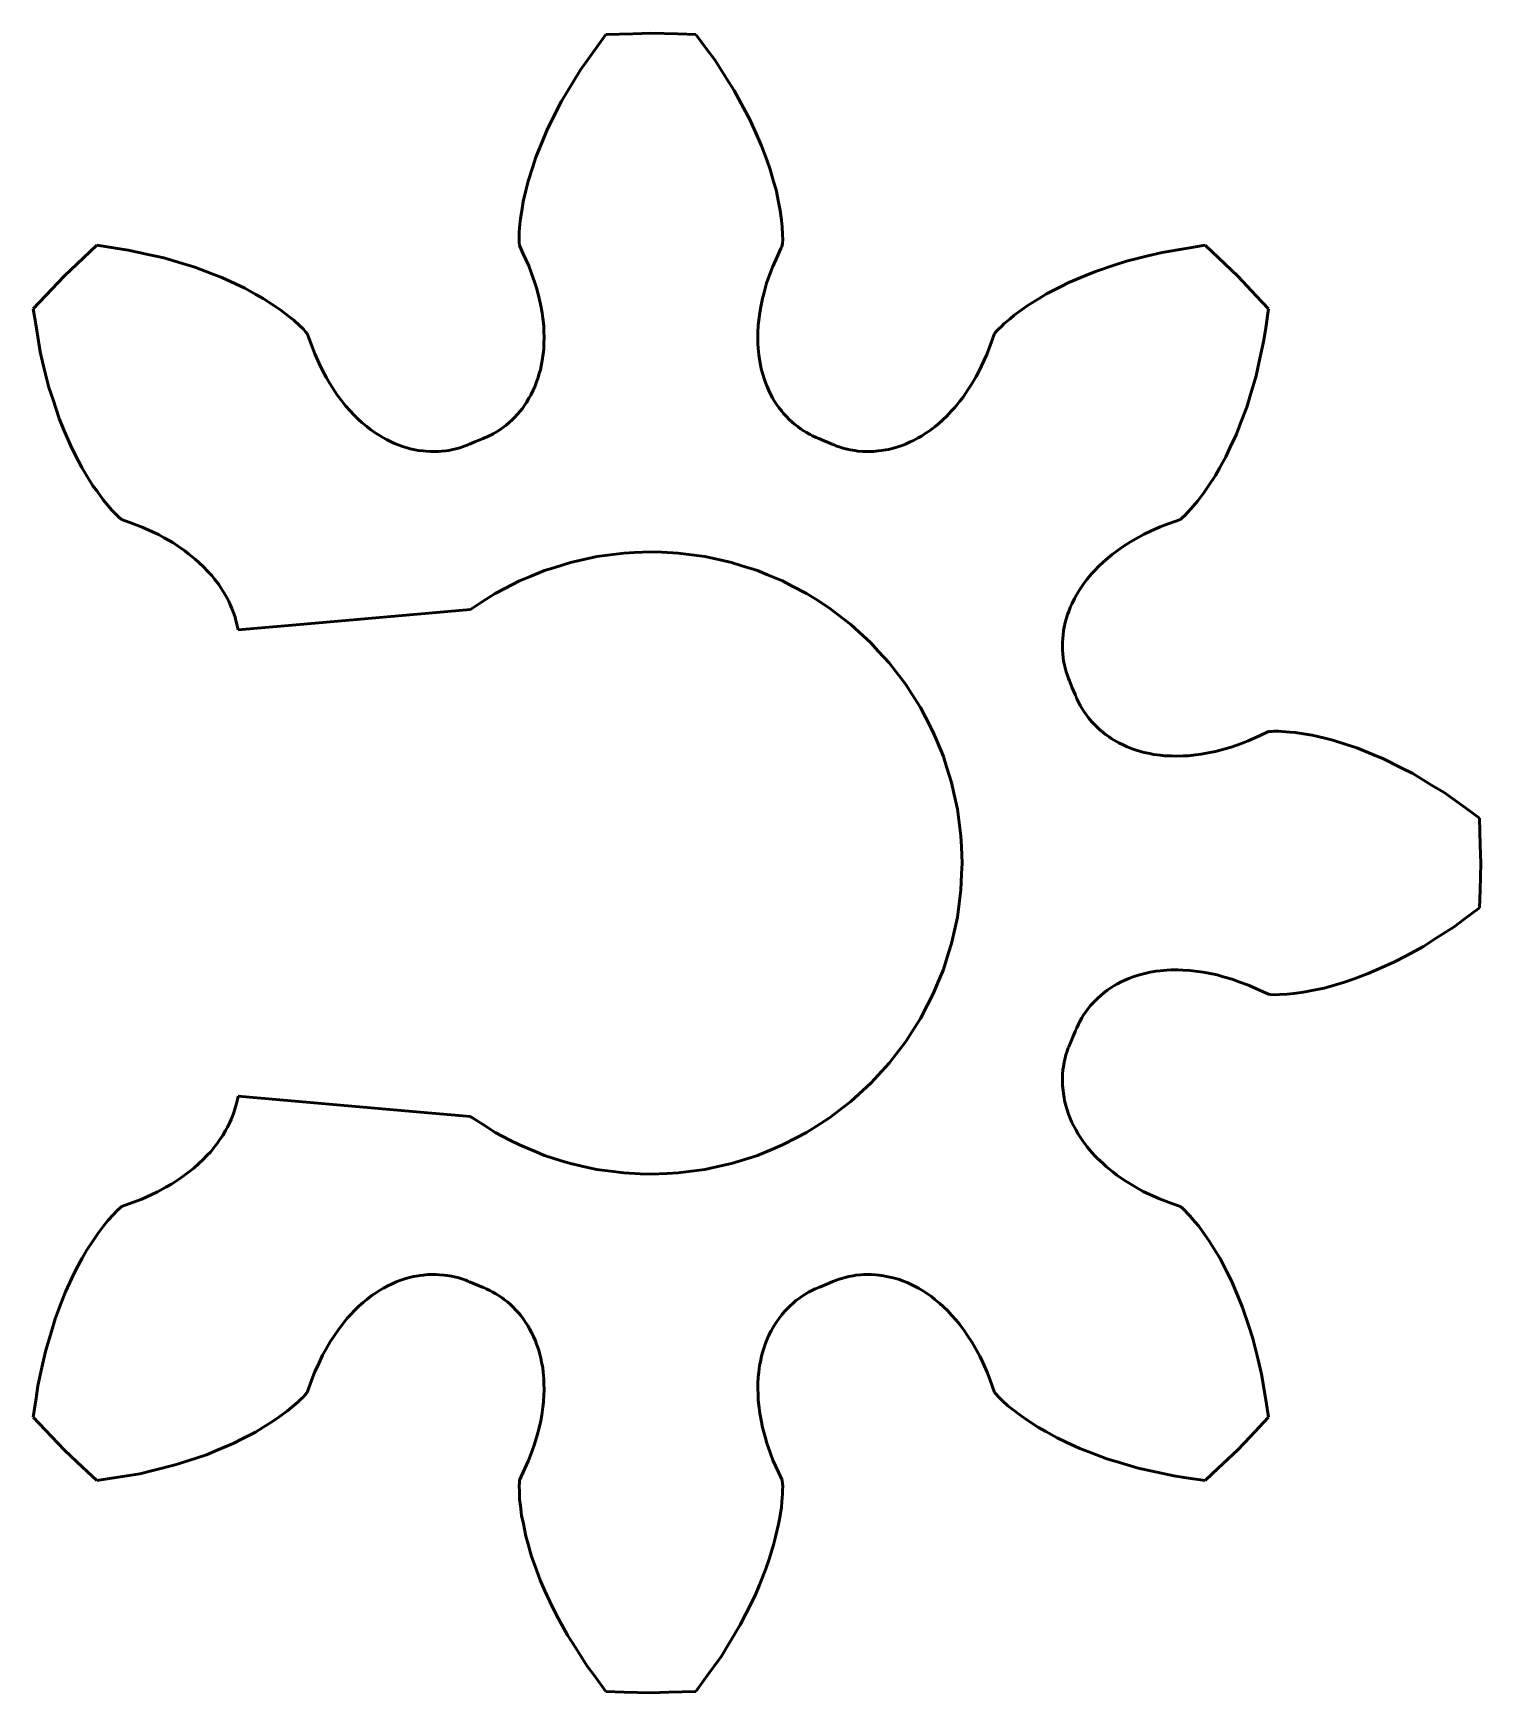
# Paper-space layout 'Presentación1' of a CAD drawing. Header units: millimetres. Extents: x 81 to 218, y 35 to 176.
# Drawn here: x 184.59 to 202.03, y 146.02 to 166.02 of the extents above; entities that cross this region are included whole.
import ezdxf

# ---------------------------------------------------------------- set-up
doc = ezdxf.new("R2010")
doc.units = ezdxf.units.MM
doc.layers.add('Visible (ISO)', color=7, linetype='Continuous', lineweight=50)

psp = doc.layouts.new('Presentación1')

# ---------------------------------------------------------------- linework, layer by layer
at = {"layer": 'Visible (ISO)'}
for p, q in [((191.365, 165.835), (191.488, 166.006)), ((191.488, 166.006), (191.813, 166.014)), ((191.813, 166.014), (192.029, 166.02)), ((192.029, 166.02), (192.354, 166.011)), ((192.354, 166.011), (192.57, 166.006)), ((192.57, 166.006), (192.707, 165.821)), ((191.181, 165.579), (191.365, 165.835)), ((192.707, 165.821), (192.798, 165.698)), ((192.798, 165.698), (192.94, 165.476)), ((190.952, 165.202), (191.089, 165.428)), ((191.089, 165.428), (191.181, 165.579)), ((192.94, 165.476), (193.034, 165.328)), ((190.881, 165.061), (190.952, 165.202)), ((193.034, 165.328), (193.146, 165.12)), ((190.775, 164.849), (190.881, 165.061)), ((193.146, 165.12), (193.221, 164.982)), ((190.722, 164.72), (190.775, 164.849)), ((193.221, 164.982), (193.306, 164.791)), ((190.643, 164.526), (190.722, 164.72)), ((193.306, 164.791), (193.363, 164.664)), ((193.363, 164.664), (193.425, 164.493)), ((190.55, 164.239), (190.606, 164.411)), ((190.606, 164.411), (190.643, 164.526)), ((193.425, 164.493), (193.466, 164.379)), ((190.526, 164.139), (190.55, 164.239)), ((193.466, 164.379), (193.508, 164.231)), ((193.508, 164.231), (193.537, 164.132)), ((190.49, 163.99), (190.526, 164.139)), ((193.537, 164.132), (193.567, 163.984)), ((190.457, 163.783), (190.477, 163.907)), ((190.477, 163.907), (190.49, 163.99)), ((193.567, 163.984), (193.587, 163.885)), ((193.587, 163.885), (193.601, 163.766)), ((190.442, 163.585), (190.443, 163.621)), ((190.443, 163.621), (190.451, 163.719)), ((190.451, 163.719), (190.457, 163.783)), ((193.601, 163.766), (193.611, 163.688)), ((193.611, 163.688), (193.615, 163.593)), ((185.194, 163.315), (185.351, 163.464)), ((185.351, 163.464), (185.578, 163.429)), ((185.578, 163.429), (185.73, 163.407)), ((185.73, 163.407), (185.987, 163.35)), ((190.441, 163.531), (190.442, 163.585)), ((190.443, 163.502), (190.441, 163.531)), ((190.446, 163.46), (190.443, 163.502)), ((190.491, 163.362), (190.446, 163.46)), ((193.594, 163.425), (193.534, 163.291)), ((193.601, 163.439), (193.594, 163.425)), ((193.612, 163.46), (193.601, 163.439)), ((193.614, 163.488), (193.612, 163.46)), ((193.617, 163.531), (193.614, 163.488)), ((193.615, 163.593), (193.617, 163.531)), ((198.188, 163.379), (198.5, 163.43)), ((198.5, 163.43), (198.707, 163.464)), ((198.707, 163.464), (198.943, 163.24)), ((184.958, 163.091), (185.194, 163.315)), ((185.987, 163.35), (186.159, 163.312)), ((186.159, 163.312), (186.384, 163.245)), ((186.384, 163.245), (186.535, 163.2)), ((190.558, 163.216), (190.491, 163.362)), ((190.588, 163.135), (190.558, 163.216)), ((193.494, 163.201), (193.452, 163.084)), ((193.534, 163.291), (193.494, 163.201)), ((197.385, 163.15), (197.61, 163.224)), ((197.61, 163.224), (197.76, 163.274)), ((197.76, 163.274), (198.017, 163.337)), ((198.017, 163.337), (198.188, 163.379)), ((198.943, 163.24), (199.1, 163.091)), ((184.809, 162.934), (184.958, 163.091)), ((186.535, 163.2), (186.73, 163.125)), ((186.73, 163.125), (186.86, 163.075)), ((186.86, 163.075), (187.025, 162.998)), ((190.632, 163.013), (190.588, 163.135)), ((190.653, 162.938), (190.632, 163.013)), ((193.424, 163.006), (193.394, 162.897)), ((193.452, 163.084), (193.424, 163.006)), ((196.956, 162.96), (197.064, 163.015)), ((197.064, 163.015), (197.256, 163.096)), ((197.256, 163.096), (197.385, 163.15)), ((199.1, 163.091), (199.324, 162.856)), ((184.586, 162.698), (184.809, 162.934)), ((187.025, 162.998), (187.135, 162.947)), ((187.135, 162.947), (187.269, 162.872)), ((187.269, 162.872), (187.359, 162.822)), ((187.359, 162.822), (187.486, 162.738)), ((190.684, 162.825), (190.653, 162.938)), ((190.698, 162.756), (190.684, 162.825)), ((193.374, 162.824), (193.354, 162.723)), ((193.394, 162.897), (193.374, 162.824)), ((196.576, 162.744), (196.707, 162.824)), ((196.707, 162.824), (196.795, 162.878)), ((196.795, 162.878), (196.956, 162.96)), ((199.324, 162.856), (199.472, 162.698)), ((184.62, 162.491), (184.586, 162.698)), ((187.486, 162.738), (187.57, 162.683)), ((187.57, 162.683), (187.664, 162.609)), ((187.664, 162.609), (187.726, 162.56)), ((190.718, 162.652), (190.698, 162.756)), ((190.726, 162.588), (190.718, 162.652)), ((193.341, 162.656), (193.33, 162.563)), ((193.354, 162.723), (193.341, 162.656)), ((196.357, 162.579), (196.407, 162.621)), ((196.407, 162.621), (196.508, 162.695)), ((196.508, 162.695), (196.576, 162.744)), ((199.472, 162.698), (199.438, 162.471)), ((184.67, 162.179), (184.62, 162.491)), ((187.726, 162.56), (187.795, 162.496)), ((187.795, 162.496), (187.842, 162.454)), ((187.842, 162.454), (187.869, 162.421)), ((187.869, 162.421), (187.888, 162.4)), ((190.737, 162.492), (190.726, 162.588)), ((190.739, 162.434), (190.737, 162.492)), ((190.742, 162.346), (190.739, 162.434)), ((193.319, 162.414), (193.316, 162.356)), ((193.322, 162.5), (193.319, 162.414)), ((193.33, 162.563), (193.322, 162.5)), ((196.17, 162.4), (196.198, 162.432)), ((196.198, 162.432), (196.217, 162.454)), ((196.217, 162.454), (196.256, 162.491)), ((196.256, 162.491), (196.283, 162.517)), ((196.283, 162.517), (196.357, 162.579)), ((199.438, 162.471), (199.416, 162.32)), ((187.888, 162.4), (187.942, 162.253)), ((187.942, 162.253), (187.978, 162.155)), ((190.73, 162.157), (190.737, 162.211)), ((190.737, 162.211), (190.74, 162.292)), ((190.74, 162.292), (190.742, 162.346)), ((193.316, 162.356), (193.319, 162.276)), ((193.319, 162.276), (193.321, 162.223)), ((193.321, 162.223), (193.33, 162.144)), ((196.077, 162.149), (196.133, 162.299)), ((196.133, 162.299), (196.17, 162.4)), ((199.416, 162.32), (199.359, 162.063)), ((184.712, 162.008), (184.67, 162.179)), ((184.776, 161.751), (184.712, 162.008)), ((187.978, 162.155), (188.031, 162.041)), ((188.031, 162.041), (188.066, 161.965)), ((190.697, 161.963), (190.711, 162.031)), ((190.711, 162.031), (190.72, 162.077)), ((190.72, 162.077), (190.73, 162.157)), ((193.33, 162.144), (193.336, 162.092)), ((193.336, 162.092), (193.349, 162.023)), ((193.349, 162.023), (193.358, 161.977)), ((195.986, 161.953), (196.041, 162.07)), ((196.041, 162.07), (196.077, 162.149)), ((199.359, 162.063), (199.321, 161.891)), ((188.066, 161.965), (188.122, 161.865)), ((188.122, 161.865), (188.159, 161.799)), ((190.629, 161.759), (190.651, 161.818)), ((190.651, 161.818), (190.666, 161.857)), ((190.666, 161.857), (190.684, 161.92)), ((190.684, 161.92), (190.697, 161.963)), ((193.358, 161.977), (193.376, 161.912)), ((193.376, 161.912), (193.388, 161.869)), ((193.388, 161.869), (193.41, 161.81)), ((193.41, 161.81), (193.425, 161.77)), ((195.89, 161.783), (195.947, 161.885)), ((195.947, 161.885), (195.986, 161.953)), ((199.321, 161.891), (199.254, 161.665)), ((184.825, 161.601), (184.776, 161.751)), ((184.899, 161.376), (184.825, 161.601)), ((188.159, 161.799), (188.216, 161.712)), ((188.216, 161.712), (188.254, 161.654)), ((188.254, 161.654), (188.312, 161.579)), ((190.529, 161.568), (190.56, 161.623)), ((190.56, 161.623), (190.582, 161.659)), ((190.582, 161.659), (190.61, 161.719)), ((190.61, 161.719), (190.629, 161.759)), ((193.425, 161.77), (193.45, 161.714)), ((193.45, 161.714), (193.467, 161.677)), ((193.467, 161.677), (193.496, 161.626)), ((193.496, 161.626), (193.515, 161.591)), ((195.751, 161.586), (195.791, 161.636)), ((195.791, 161.636), (195.85, 161.724)), ((195.85, 161.724), (195.89, 161.783)), ((199.254, 161.665), (199.208, 161.514)), ((188.312, 161.579), (188.351, 161.529)), ((188.351, 161.529), (188.41, 161.464)), ((188.41, 161.464), (188.449, 161.421)), ((188.449, 161.421), (188.507, 161.366)), ((190.392, 161.397), (190.419, 161.424)), ((190.419, 161.424), (190.456, 161.469)), ((190.456, 161.469), (190.48, 161.499)), ((190.48, 161.499), (190.509, 161.541)), ((190.509, 161.541), (190.529, 161.568)), ((193.515, 161.591), (193.548, 161.543)), ((193.548, 161.543), (193.569, 161.511)), ((193.569, 161.511), (193.605, 161.466)), ((193.605, 161.466), (193.628, 161.437)), ((193.628, 161.437), (193.667, 161.396)), ((195.552, 161.366), (195.592, 161.403)), ((195.592, 161.403), (195.652, 161.468)), ((195.652, 161.468), (195.692, 161.511)), ((195.692, 161.511), (195.751, 161.586)), ((199.208, 161.514), (199.134, 161.319)), ((184.953, 161.248), (184.899, 161.376)), ((185.034, 161.055), (184.953, 161.248)), ((188.507, 161.366), (188.546, 161.328)), ((188.546, 161.328), (188.608, 161.279)), ((188.608, 161.279), (188.649, 161.245)), ((188.649, 161.245), (188.708, 161.205)), ((188.708, 161.205), (188.746, 161.179)), ((190.129, 161.192), (190.176, 161.22)), ((190.176, 161.22), (190.207, 161.239)), ((190.207, 161.239), (190.251, 161.272)), ((190.251, 161.272), (190.281, 161.294)), ((190.281, 161.294), (190.324, 161.331)), ((190.324, 161.331), (190.352, 161.356)), ((190.352, 161.356), (190.392, 161.397)), ((193.667, 161.396), (193.692, 161.369)), ((193.692, 161.369), (193.733, 161.333)), ((193.733, 161.333), (193.76, 161.308)), ((193.76, 161.308), (193.802, 161.276)), ((193.802, 161.276), (193.831, 161.254)), ((193.831, 161.254), (193.874, 161.226)), ((193.874, 161.226), (193.903, 161.207)), ((193.903, 161.207), (193.948, 161.183)), ((195.289, 161.165), (195.347, 161.203)), ((195.347, 161.203), (195.386, 161.229)), ((195.386, 161.229), (195.45, 161.278)), ((195.45, 161.278), (195.493, 161.312)), ((195.493, 161.312), (195.552, 161.366)), ((199.134, 161.319), (199.084, 161.189)), ((185.089, 160.947), (185.034, 161.055)), ((188.746, 161.179), (188.805, 161.145)), ((188.805, 161.145), (188.844, 161.123)), ((188.844, 161.123), (188.901, 161.095)), ((188.901, 161.095), (188.94, 161.077)), ((188.94, 161.077), (188.997, 161.055)), ((188.997, 161.055), (189.036, 161.041)), ((189.036, 161.041), (189.092, 161.024)), ((189.092, 161.024), (189.13, 161.013)), ((189.13, 161.013), (189.188, 161.001)), ((189.188, 161.001), (189.226, 160.993)), ((189.593, 160.993), (189.644, 161.004)), ((189.644, 161.004), (189.678, 161.011)), ((189.678, 161.011), (189.727, 161.025)), ((189.727, 161.025), (189.76, 161.035)), ((189.76, 161.035), (189.805, 161.052)), ((189.805, 161.052), (189.835, 161.064)), ((189.835, 161.064), (189.838, 161.065)), ((189.838, 161.065), (189.843, 161.067)), ((189.843, 161.067), (189.908, 161.094)), ((189.908, 161.094), (190.006, 161.135)), ((190.006, 161.135), (190.032, 161.146)), ((190.032, 161.146), (190.05, 161.153)), ((190.05, 161.153), (190.097, 161.176)), ((190.097, 161.176), (190.129, 161.192)), ((193.948, 161.183), (193.978, 161.167)), ((193.978, 161.167), (194.022, 161.148)), ((194.022, 161.148), (194.052, 161.135)), ((194.052, 161.135), (194.117, 161.108)), ((194.117, 161.108), (194.215, 161.067)), ((194.215, 161.067), (194.218, 161.066)), ((194.218, 161.066), (194.223, 161.064)), ((194.223, 161.064), (194.245, 161.055)), ((194.245, 161.055), (194.259, 161.049)), ((194.259, 161.049), (194.309, 161.032)), ((194.309, 161.032), (194.343, 161.021)), ((194.343, 161.021), (194.396, 161.008)), ((194.396, 161.008), (194.431, 161)), ((194.858, 160.998), (194.891, 161.004)), ((194.891, 161.004), (194.952, 161.02)), ((194.952, 161.02), (194.993, 161.031)), ((194.993, 161.031), (195.056, 161.053)), ((195.056, 161.053), (195.097, 161.068)), ((195.097, 161.068), (195.154, 161.094)), ((195.154, 161.094), (195.193, 161.111)), ((195.193, 161.111), (195.25, 161.143)), ((195.25, 161.143), (195.289, 161.165)), ((199.007, 161.025), (198.956, 160.915)), ((199.084, 161.189), (199.007, 161.025)), ((185.172, 160.786), (185.089, 160.947)), ((189.226, 160.993), (189.283, 160.986)), ((189.283, 160.986), (189.32, 160.982)), ((189.32, 160.982), (189.376, 160.98)), ((189.376, 160.98), (189.413, 160.978)), ((189.413, 160.978), (189.468, 160.981)), ((189.468, 160.981), (189.505, 160.982)), ((189.505, 160.982), (189.558, 160.989)), ((189.558, 160.989), (189.593, 160.993)), ((194.431, 161), (194.486, 160.991)), ((194.486, 160.991), (194.522, 160.985)), ((194.522, 160.985), (194.579, 160.981)), ((194.579, 160.981), (194.616, 160.979)), ((194.616, 160.979), (194.673, 160.98)), ((194.673, 160.98), (194.711, 160.98)), ((194.711, 160.98), (194.769, 160.986)), ((194.769, 160.986), (194.808, 160.99)), ((194.808, 160.99), (194.858, 160.998)), ((198.956, 160.915), (198.881, 160.78)), ((185.225, 160.698), (185.172, 160.786)), ((185.306, 160.567), (185.225, 160.698)), ((198.831, 160.69), (198.747, 160.564)), ((198.881, 160.78), (198.831, 160.69)), ((185.355, 160.5), (185.306, 160.567)), ((185.428, 160.398), (185.355, 160.5)), ((198.692, 160.48), (198.618, 160.386)), ((198.747, 160.564), (198.692, 160.48)), ((185.47, 160.348), (185.428, 160.398)), ((185.533, 160.274), (185.47, 160.348)), ((185.558, 160.247), (185.533, 160.274)), ((185.596, 160.208), (185.558, 160.247)), ((185.617, 160.189), (185.596, 160.208)), ((198.463, 160.208), (198.43, 160.18)), ((198.505, 160.254), (198.463, 160.208)), ((198.569, 160.323), (198.505, 160.254)), ((198.618, 160.386), (198.569, 160.323)), ((185.65, 160.161), (185.617, 160.189)), ((185.75, 160.124), (185.65, 160.161)), ((185.901, 160.068), (185.75, 160.124)), ((185.979, 160.032), (185.901, 160.068)), ((186.097, 159.977), (185.979, 160.032)), ((198.05, 160.018), (197.974, 159.983)), ((198.164, 160.071), (198.05, 160.018)), ((198.262, 160.107), (198.164, 160.071)), ((198.409, 160.161), (198.262, 160.107)), ((198.43, 160.18), (198.409, 160.161)), ((186.165, 159.939), (186.097, 159.977)), ((186.267, 159.881), (186.165, 159.939)), ((186.325, 159.841), (186.267, 159.881)), ((186.413, 159.782), (186.325, 159.841)), ((197.721, 159.833), (197.663, 159.795)), ((197.807, 159.891), (197.721, 159.833)), ((197.874, 159.928), (197.807, 159.891)), ((197.974, 159.983), (197.874, 159.928)), ((186.463, 159.742), (186.413, 159.782)), ((186.539, 159.683), (186.463, 159.742)), ((186.582, 159.643), (186.539, 159.683)), ((186.646, 159.583), (186.582, 159.643)), ((191.059, 159.642), (190.871, 159.583)), ((191.186, 159.671), (191.059, 159.642)), ((191.378, 159.713), (191.186, 159.671)), ((191.508, 159.73), (191.378, 159.713)), ((191.702, 159.756), (191.508, 159.73)), ((191.833, 159.762), (191.702, 159.756)), ((192.029, 159.77), (191.833, 159.762)), ((192.16, 159.765), (192.029, 159.77)), ((192.356, 159.756), (192.16, 159.765)), ((192.486, 159.739), (192.356, 159.756)), ((192.68, 159.713), (192.486, 159.739)), ((192.808, 159.685), (192.68, 159.713)), ((193, 159.642), (192.808, 159.685)), ((193.125, 159.603), (193, 159.642)), ((193.312, 159.544), (193.125, 159.603)), ((197.43, 159.601), (197.374, 159.542)), ((197.473, 159.64), (197.43, 159.601)), ((197.538, 159.698), (197.473, 159.64)), ((197.588, 159.737), (197.538, 159.698)), ((197.663, 159.795), (197.588, 159.737)), ((186.683, 159.543), (186.646, 159.583)), ((186.738, 159.484), (186.683, 159.543)), ((186.771, 159.441), (186.738, 159.484)), ((186.821, 159.377), (186.771, 159.441)), ((190.444, 159.419), (190.27, 159.328)), ((190.565, 159.469), (190.444, 159.419)), ((190.747, 159.544), (190.565, 159.469)), ((190.871, 159.583), (190.747, 159.544)), ((193.433, 159.494), (193.312, 159.544)), ((193.614, 159.419), (193.433, 159.494)), ((193.73, 159.358), (193.614, 159.419)), ((197.254, 159.4), (197.214, 159.342)), ((197.287, 159.441), (197.254, 159.4)), ((197.337, 159.503), (197.287, 159.441)), ((197.374, 159.542), (197.337, 159.503)), ((186.847, 159.338), (186.821, 159.377)), ((186.885, 159.28), (186.847, 159.338)), ((186.906, 159.241), (186.885, 159.28)), ((186.938, 159.184), (186.906, 159.241)), ((190.154, 159.268), (189.989, 159.162)), ((190.27, 159.328), (190.154, 159.268)), ((193.904, 159.268), (193.73, 159.358)), ((194.015, 159.198), (193.904, 159.268)), ((197.132, 159.206), (197.104, 159.148)), ((197.154, 159.245), (197.132, 159.206)), ((197.188, 159.303), (197.154, 159.245)), ((197.214, 159.342), (197.188, 159.303)), ((186.955, 159.145), (186.938, 159.184)), ((186.981, 159.088), (186.955, 159.145)), ((186.996, 159.047), (186.981, 159.088)), ((187.018, 158.984), (186.996, 159.047)), ((189.855, 159.076), (187.755, 158.892)), ((189.861, 159.08), (189.855, 159.076)), ((189.878, 159.092), (189.861, 159.08)), ((189.989, 159.162), (189.878, 159.092)), ((194.18, 159.092), (194.015, 159.198)), ((194.284, 159.012), (194.18, 159.092)), ((194.44, 158.893), (194.284, 159.012)), ((197.05, 159.014), (197.033, 158.957)), ((197.064, 159.052), (197.05, 159.014)), ((197.086, 159.11), (197.064, 159.052)), ((197.104, 159.148), (197.086, 159.11)), ((187.029, 158.943), (187.018, 158.984)), ((187.045, 158.882), (187.029, 158.943)), ((187.049, 158.862), (187.045, 158.882)), ((187.055, 158.831), (187.049, 158.862)), ((187.755, 158.892), (187.055, 158.831)), ((194.536, 158.805), (194.44, 158.893)), ((194.681, 158.672), (194.536, 158.805)), ((197.002, 158.823), (196.995, 158.767)), ((197.01, 158.861), (197.002, 158.823)), ((197.022, 158.919), (197.01, 158.861)), ((197.033, 158.957), (197.022, 158.919)), ((194.769, 158.575), (194.681, 158.672)), ((196.989, 158.673), (196.987, 158.636)), ((196.987, 158.636), (196.99, 158.581)), ((196.991, 158.729), (196.989, 158.673)), ((196.995, 158.767), (196.991, 158.729)), ((194.902, 158.431), (194.769, 158.575)), ((194.982, 158.327), (194.902, 158.431)), ((196.99, 158.581), (196.991, 158.545)), ((196.991, 158.545), (196.998, 158.492)), ((196.998, 158.492), (197.002, 158.456)), ((197.002, 158.456), (197.013, 158.405)), ((197.013, 158.405), (197.02, 158.371)), ((195.101, 158.171), (194.982, 158.327)), ((197.02, 158.371), (197.034, 158.322)), ((197.034, 158.322), (197.044, 158.29)), ((197.044, 158.29), (197.061, 158.244)), ((197.061, 158.244), (197.073, 158.214)), ((197.073, 158.214), (197.074, 158.211)), ((197.074, 158.211), (197.076, 158.206)), ((197.076, 158.206), (197.103, 158.141)), ((195.171, 158.061), (195.101, 158.171)), ((195.277, 157.895), (195.171, 158.061)), ((197.103, 158.141), (197.144, 158.043)), ((197.144, 158.043), (197.145, 158.04)), ((197.145, 158.04), (197.147, 158.035)), ((197.147, 158.035), (197.156, 158.014)), ((197.156, 158.014), (197.162, 158)), ((195.337, 157.779), (195.277, 157.895)), ((197.162, 158), (197.185, 157.952)), ((197.185, 157.952), (197.201, 157.92)), ((197.201, 157.92), (197.229, 157.874)), ((197.229, 157.874), (197.248, 157.843)), ((197.248, 157.843), (197.281, 157.798)), ((195.428, 157.605), (195.337, 157.779)), ((195.478, 157.484), (195.428, 157.605)), ((197.281, 157.798), (197.303, 157.768)), ((197.303, 157.768), (197.34, 157.725)), ((197.34, 157.725), (197.365, 157.697)), ((197.365, 157.697), (197.406, 157.657)), ((197.406, 157.657), (197.433, 157.631)), ((197.433, 157.631), (197.478, 157.594)), ((199.371, 157.558), (199.469, 157.603)), ((199.469, 157.603), (199.511, 157.606)), ((199.511, 157.606), (199.54, 157.608)), ((199.54, 157.608), (199.594, 157.607)), ((199.594, 157.607), (199.63, 157.606)), ((199.63, 157.606), (199.727, 157.598)), ((195.553, 157.303), (195.478, 157.484)), ((197.478, 157.594), (197.508, 157.569)), ((197.508, 157.569), (197.55, 157.54)), ((197.55, 157.54), (197.577, 157.521)), ((197.577, 157.521), (197.632, 157.489)), ((197.632, 157.489), (197.668, 157.468)), ((197.668, 157.468), (197.728, 157.439)), ((197.728, 157.439), (197.768, 157.42)), ((197.768, 157.42), (197.827, 157.398)), ((198.947, 157.396), (199.022, 157.417)), ((199.022, 157.417), (199.144, 157.462)), ((199.144, 157.462), (199.225, 157.491)), ((199.225, 157.491), (199.371, 157.558)), ((199.727, 157.598), (199.792, 157.592)), ((199.792, 157.592), (199.916, 157.573)), ((199.916, 157.573), (199.999, 157.559)), ((199.999, 157.559), (200.148, 157.523)), ((200.148, 157.523), (200.248, 157.5)), ((200.248, 157.5), (200.42, 157.444)), ((200.42, 157.444), (200.535, 157.407)), ((200.535, 157.407), (200.729, 157.328)), ((195.592, 157.178), (195.553, 157.303)), ((197.827, 157.398), (197.866, 157.383)), ((197.866, 157.383), (197.929, 157.365)), ((197.929, 157.365), (197.972, 157.353)), ((197.972, 157.353), (198.04, 157.339)), ((198.04, 157.339), (198.086, 157.329)), ((198.086, 157.329), (198.166, 157.319)), ((198.166, 157.319), (198.22, 157.313)), ((198.22, 157.313), (198.301, 157.31)), ((198.301, 157.31), (198.355, 157.307)), ((198.355, 157.307), (198.443, 157.311)), ((198.443, 157.311), (198.501, 157.313)), ((198.501, 157.313), (198.597, 157.324)), ((198.597, 157.324), (198.66, 157.331)), ((198.66, 157.331), (198.764, 157.352)), ((198.764, 157.352), (198.834, 157.365)), ((198.834, 157.365), (198.947, 157.396)), ((200.729, 157.328), (200.858, 157.275)), ((200.858, 157.275), (201.07, 157.168)), ((195.651, 156.991), (195.592, 157.178)), ((201.07, 157.168), (201.211, 157.097)), ((201.211, 157.097), (201.437, 156.96)), ((195.68, 156.863), (195.651, 156.991)), ((195.722, 156.671), (195.68, 156.863)), ((201.437, 156.96), (201.588, 156.869)), ((201.588, 156.869), (201.844, 156.684)), ((195.739, 156.542), (195.722, 156.671)), ((201.844, 156.684), (202.015, 156.561)), ((195.765, 156.347), (195.739, 156.542)), ((202.015, 156.561), (202.023, 156.237)), ((195.771, 156.216), (195.765, 156.347)), ((195.779, 156.02), (195.771, 156.216)), ((202.023, 156.237), (202.029, 156.02)), ((195.773, 155.89), (195.779, 156.02)), ((202.029, 156.02), (202.02, 155.696)), ((195.765, 155.693), (195.773, 155.89)), ((195.748, 155.564), (195.765, 155.693)), ((202.02, 155.696), (202.015, 155.479)), ((195.722, 155.369), (195.748, 155.564)), ((202.015, 155.479), (201.83, 155.343)), ((195.651, 155.05), (195.694, 155.241)), ((195.694, 155.241), (195.722, 155.369)), ((201.707, 155.252), (201.485, 155.11)), ((201.83, 155.343), (201.707, 155.252)), ((195.612, 154.925), (195.651, 155.05)), ((201.337, 155.015), (201.129, 154.903)), ((201.485, 155.11), (201.337, 155.015)), ((195.553, 154.738), (195.612, 154.925)), ((200.991, 154.829), (200.8, 154.743)), ((201.129, 154.903), (200.991, 154.829)), ((195.428, 154.435), (195.503, 154.617)), ((195.503, 154.617), (195.553, 154.738)), ((197.733, 154.604), (197.696, 154.587)), ((197.79, 154.629), (197.733, 154.604)), ((197.83, 154.643), (197.79, 154.629)), ((197.89, 154.665), (197.83, 154.643)), ((197.933, 154.676), (197.89, 154.665)), ((197.998, 154.694), (197.933, 154.676)), ((198.044, 154.703), (197.998, 154.694)), ((198.114, 154.716), (198.044, 154.703)), ((198.166, 154.721), (198.114, 154.716)), ((198.245, 154.73), (198.166, 154.721)), ((198.299, 154.731), (198.245, 154.73)), ((198.38, 154.733), (198.299, 154.731)), ((198.438, 154.73), (198.38, 154.733)), ((198.525, 154.726), (198.438, 154.73)), ((198.588, 154.718), (198.525, 154.726)), ((198.682, 154.706), (198.588, 154.718)), ((198.75, 154.692), (198.682, 154.706)), ((198.852, 154.671), (198.75, 154.692)), ((198.925, 154.65), (198.852, 154.671)), ((199.035, 154.619), (198.925, 154.65)), ((199.113, 154.59), (199.035, 154.619)), ((200.502, 154.625), (200.388, 154.583)), ((200.673, 154.687), (200.502, 154.625)), ((200.8, 154.743), (200.673, 154.687)), ((195.367, 154.319), (195.428, 154.435)), ((197.453, 154.427), (197.412, 154.389)), ((197.483, 154.451), (197.453, 154.427)), ((197.527, 154.486), (197.483, 154.451)), ((197.56, 154.507), (197.527, 154.486)), ((197.609, 154.54), (197.56, 154.507)), ((197.644, 154.559), (197.609, 154.54)), ((197.696, 154.587), (197.644, 154.559)), ((199.232, 154.547), (199.113, 154.59)), ((199.326, 154.503), (199.232, 154.547)), ((199.469, 154.438), (199.326, 154.503)), ((199.497, 154.435), (199.469, 154.438)), ((199.54, 154.432), (199.497, 154.435)), ((199.602, 154.435), (199.54, 154.432)), ((199.696, 154.438), (199.602, 154.435)), ((199.775, 154.448), (199.696, 154.438)), ((199.894, 154.462), (199.775, 154.448)), ((199.993, 154.483), (199.894, 154.462)), ((200.141, 154.513), (199.993, 154.483)), ((200.24, 154.541), (200.141, 154.513)), ((200.388, 154.583), (200.24, 154.541)), ((195.277, 154.145), (195.367, 154.319)), ((197.268, 154.226), (197.239, 154.183)), ((197.29, 154.254), (197.268, 154.226)), ((197.323, 154.297), (197.29, 154.254)), ((197.348, 154.324), (197.323, 154.297)), ((197.385, 154.364), (197.348, 154.324)), ((197.412, 154.389), (197.385, 154.364)), ((195.101, 153.869), (195.206, 154.035)), ((195.206, 154.035), (195.277, 154.145)), ((197.146, 154.002), (197.144, 153.998)), ((197.147, 154.005), (197.146, 154.002)), ((197.16, 154.035), (197.147, 154.005)), ((197.18, 154.079), (197.16, 154.035)), ((197.196, 154.109), (197.18, 154.079)), ((197.22, 154.154), (197.196, 154.109)), ((197.239, 154.183), (197.22, 154.154)), ((195.021, 153.766), (195.101, 153.869)), ((197.064, 153.805), (197.058, 153.791)), ((197.073, 153.826), (197.064, 153.805)), ((197.075, 153.831), (197.073, 153.826)), ((197.076, 153.834), (197.075, 153.831)), ((197.117, 153.932), (197.076, 153.834)), ((197.144, 153.998), (197.117, 153.932)), ((194.813, 153.513), (194.902, 153.61)), ((194.902, 153.61), (195.021, 153.766)), ((197.008, 153.619), (197, 153.564)), ((197.017, 153.654), (197.008, 153.619)), ((197.03, 153.707), (197.017, 153.654)), ((197.041, 153.74), (197.03, 153.707)), ((197.058, 153.791), (197.041, 153.74)), ((194.681, 153.369), (194.813, 153.513)), ((196.99, 153.471), (196.988, 153.433)), ((196.988, 153.433), (196.988, 153.376)), ((196.994, 153.527), (196.99, 153.471)), ((197, 153.564), (196.994, 153.527)), ((187.05, 153.188), (187.055, 153.21)), ((187.055, 153.21), (189.155, 153.026)), ((194.44, 153.148), (194.584, 153.28)), ((194.584, 153.28), (194.681, 153.369)), ((196.988, 153.376), (196.989, 153.338)), ((196.989, 153.338), (196.995, 153.28)), ((196.995, 153.28), (196.999, 153.241)), ((196.999, 153.241), (197.007, 153.192)), ((186.994, 152.988), (187.009, 153.027)), ((187.009, 153.027), (187.025, 153.083)), ((187.025, 153.083), (187.036, 153.121)), ((187.036, 153.121), (187.05, 153.188)), ((189.155, 153.026), (189.855, 152.965)), ((194.18, 152.948), (194.336, 153.068)), ((194.336, 153.068), (194.44, 153.148)), ((197.007, 153.192), (197.013, 153.158)), ((197.013, 153.158), (197.029, 153.097)), ((197.029, 153.097), (197.04, 153.056)), ((197.04, 153.056), (197.062, 152.994)), ((186.904, 152.796), (186.927, 152.835)), ((186.927, 152.835), (186.954, 152.892)), ((186.954, 152.892), (186.972, 152.931)), ((186.972, 152.931), (186.994, 152.988)), ((189.855, 152.965), (189.869, 152.955)), ((189.869, 152.955), (189.878, 152.948)), ((189.878, 152.948), (190.044, 152.843)), ((190.044, 152.843), (190.154, 152.773)), ((193.904, 152.773), (194.07, 152.878)), ((194.07, 152.878), (194.18, 152.948)), ((197.062, 152.994), (197.077, 152.952)), ((197.077, 152.952), (197.103, 152.895)), ((197.103, 152.895), (197.12, 152.857)), ((197.12, 152.857), (197.152, 152.799)), ((186.771, 152.599), (186.804, 152.64)), ((186.804, 152.64), (186.844, 152.699)), ((186.844, 152.699), (186.871, 152.738)), ((186.871, 152.738), (186.904, 152.796)), ((190.154, 152.773), (190.328, 152.682)), ((190.328, 152.682), (190.444, 152.622)), ((190.444, 152.622), (190.626, 152.546)), ((193.493, 152.572), (193.614, 152.622)), ((193.614, 152.622), (193.788, 152.712)), ((193.788, 152.712), (193.904, 152.773)), ((197.152, 152.799), (197.173, 152.761)), ((197.173, 152.761), (197.212, 152.702)), ((197.212, 152.702), (197.237, 152.663)), ((197.237, 152.663), (197.287, 152.599)), ((186.52, 152.342), (186.585, 152.401)), ((186.585, 152.401), (186.628, 152.44)), ((186.628, 152.44), (186.684, 152.498)), ((186.684, 152.498), (186.721, 152.537)), ((186.721, 152.537), (186.771, 152.599)), ((190.626, 152.546), (190.747, 152.496)), ((190.747, 152.496), (190.934, 152.437)), ((190.934, 152.437), (191.059, 152.398)), ((193, 152.398), (193.187, 152.457)), ((193.187, 152.457), (193.312, 152.496)), ((193.312, 152.496), (193.493, 152.572)), ((197.287, 152.599), (197.321, 152.557)), ((197.321, 152.557), (197.375, 152.497)), ((197.375, 152.497), (197.412, 152.458)), ((197.412, 152.458), (197.477, 152.398)), ((186.251, 152.15), (186.338, 152.207)), ((186.338, 152.207), (186.395, 152.245)), ((186.395, 152.245), (186.47, 152.303)), ((186.47, 152.303), (186.52, 152.342)), ((191.059, 152.398), (191.25, 152.356)), ((191.25, 152.356), (191.378, 152.327)), ((191.378, 152.327), (191.573, 152.302)), ((191.573, 152.302), (191.702, 152.285)), ((191.702, 152.285), (191.898, 152.276)), ((191.898, 152.276), (192.029, 152.27)), ((192.029, 152.27), (192.225, 152.279)), ((192.225, 152.279), (192.356, 152.285)), ((192.356, 152.285), (192.551, 152.31)), ((192.551, 152.31), (192.68, 152.327)), ((192.68, 152.327), (192.872, 152.37)), ((192.872, 152.37), (193, 152.398)), ((197.477, 152.398), (197.52, 152.358)), ((197.52, 152.358), (197.595, 152.298)), ((197.595, 152.298), (197.645, 152.258)), ((197.645, 152.258), (197.733, 152.199)), ((185.894, 151.969), (186.009, 152.022)), ((186.009, 152.022), (186.085, 152.057)), ((186.085, 152.057), (186.184, 152.113)), ((186.184, 152.113), (186.251, 152.15)), ((197.733, 152.199), (197.792, 152.16)), ((197.792, 152.16), (197.894, 152.102)), ((197.894, 152.102), (197.962, 152.063)), ((197.962, 152.063), (198.079, 152.009)), ((198.079, 152.009), (198.158, 151.972)), ((185.553, 151.786), (185.596, 151.833)), ((185.596, 151.833), (185.628, 151.86)), ((185.628, 151.86), (185.65, 151.879)), ((185.65, 151.879), (185.796, 151.933)), ((185.796, 151.933), (185.894, 151.969)), ((198.158, 151.972), (198.308, 151.916)), ((198.308, 151.916), (198.409, 151.879)), ((198.409, 151.879), (198.441, 151.851)), ((198.441, 151.851), (198.463, 151.833)), ((198.463, 151.833), (198.5, 151.793)), ((185.367, 151.561), (185.44, 151.655)), ((185.44, 151.655), (185.489, 151.717)), ((185.489, 151.717), (185.553, 151.786)), ((198.5, 151.793), (198.525, 151.767)), ((198.525, 151.767), (198.588, 151.692)), ((198.588, 151.692), (198.63, 151.643)), ((198.63, 151.643), (198.704, 151.541)), ((185.228, 151.35), (185.311, 151.477)), ((185.311, 151.477), (185.367, 151.561)), ((198.704, 151.541), (198.753, 151.473)), ((198.753, 151.473), (198.833, 151.342)), ((185.102, 151.126), (185.177, 151.26)), ((185.177, 151.26), (185.228, 151.35)), ((198.833, 151.342), (198.887, 151.255)), ((198.887, 151.255), (198.969, 151.094)), ((184.974, 150.851), (185.051, 151.016)), ((185.051, 151.016), (185.102, 151.126)), ((189.065, 151.009), (189.003, 150.987)), ((189.106, 151.02), (189.065, 151.009)), ((189.167, 151.036), (189.106, 151.02)), ((189.2, 151.042), (189.167, 151.036)), ((189.25, 151.051), (189.2, 151.042)), ((189.289, 151.055), (189.25, 151.051)), ((189.347, 151.06), (189.289, 151.055)), ((189.385, 151.061), (189.347, 151.06)), ((189.442, 151.062), (189.385, 151.061)), ((189.48, 151.059), (189.442, 151.062)), ((189.536, 151.055), (189.48, 151.059)), ((189.573, 151.05), (189.536, 151.055)), ((189.628, 151.041), (189.573, 151.05)), ((189.663, 151.032), (189.628, 151.041)), ((189.716, 151.02), (189.663, 151.032)), ((189.749, 151.008), (189.716, 151.02)), ((189.8, 150.991), (189.749, 151.008)), ((194.299, 151.006), (194.253, 150.988)), ((194.331, 151.015), (194.299, 151.006)), ((194.38, 151.03), (194.331, 151.015)), ((194.414, 151.037), (194.38, 151.03)), ((194.465, 151.047), (194.414, 151.037)), ((194.5, 151.052), (194.465, 151.047)), ((194.554, 151.058), (194.5, 151.052)), ((194.59, 151.06), (194.554, 151.058)), ((194.645, 151.062), (194.59, 151.06)), ((194.682, 151.061), (194.645, 151.062)), ((194.738, 151.059), (194.682, 151.061)), ((194.776, 151.054), (194.738, 151.059)), ((194.832, 151.047), (194.776, 151.054)), ((194.87, 151.039), (194.832, 151.047)), ((194.928, 151.027), (194.87, 151.039)), ((194.966, 151.016), (194.928, 151.027)), ((195.023, 151), (194.966, 151.016)), ((198.969, 151.094), (199.024, 150.986)), ((184.924, 150.721), (184.974, 150.851)), ((188.672, 150.812), (188.608, 150.762)), ((188.711, 150.838), (188.672, 150.812)), ((188.769, 150.876), (188.711, 150.838)), ((188.808, 150.897), (188.769, 150.876)), ((188.866, 150.929), (188.808, 150.897)), ((188.904, 150.946), (188.866, 150.929)), ((188.961, 150.972), (188.904, 150.946)), ((189.003, 150.987), (188.961, 150.972)), ((189.814, 150.985), (189.8, 150.991)), ((189.835, 150.977), (189.814, 150.985)), ((189.84, 150.975), (189.835, 150.977)), ((189.843, 150.973), (189.84, 150.975)), ((189.941, 150.933), (189.843, 150.973)), ((190.006, 150.906), (189.941, 150.933)), ((190.011, 150.904), (190.006, 150.906)), ((190.014, 150.903), (190.011, 150.904)), ((190.044, 150.889), (190.014, 150.903)), ((190.088, 150.87), (190.044, 150.889)), ((190.118, 150.853), (190.088, 150.87)), ((190.162, 150.829), (190.118, 150.853)), ((190.192, 150.81), (190.162, 150.829)), ((190.235, 150.781), (190.192, 150.81)), ((193.852, 150.801), (193.807, 150.768)), ((193.883, 150.82), (193.852, 150.801)), ((193.929, 150.848), (193.883, 150.82)), ((193.961, 150.864), (193.929, 150.848)), ((194.009, 150.888), (193.961, 150.864)), ((194.023, 150.894), (194.009, 150.888)), ((194.044, 150.903), (194.023, 150.894)), ((194.049, 150.904), (194.044, 150.903)), ((194.052, 150.906), (194.049, 150.904)), ((194.15, 150.946), (194.052, 150.906)), ((194.215, 150.973), (194.15, 150.946)), ((194.22, 150.975), (194.215, 150.973)), ((194.223, 150.977), (194.22, 150.975)), ((194.253, 150.988), (194.223, 150.977)), ((195.061, 150.985), (195.023, 151)), ((195.119, 150.963), (195.061, 150.985)), ((195.157, 150.945), (195.119, 150.963)), ((195.215, 150.918), (195.157, 150.945)), ((195.254, 150.895), (195.215, 150.918)), ((195.312, 150.862), (195.254, 150.895)), ((195.351, 150.835), (195.312, 150.862)), ((195.409, 150.795), (195.351, 150.835)), ((199.024, 150.986), (199.105, 150.793)), ((184.85, 150.526), (184.924, 150.721)), ((188.467, 150.637), (188.407, 150.573)), ((188.506, 150.674), (188.467, 150.637)), ((188.566, 150.729), (188.506, 150.674)), ((188.608, 150.762), (188.566, 150.729)), ((190.263, 150.759), (190.235, 150.781)), ((190.306, 150.727), (190.263, 150.759)), ((190.333, 150.702), (190.306, 150.727)), ((190.373, 150.665), (190.333, 150.702)), ((190.398, 150.637), (190.373, 150.665)), ((190.436, 150.596), (190.398, 150.637)), ((193.64, 150.617), (193.603, 150.571)), ((193.666, 150.644), (193.64, 150.617)), ((193.706, 150.685), (193.666, 150.644)), ((193.734, 150.709), (193.706, 150.685)), ((193.777, 150.746), (193.734, 150.709)), ((193.807, 150.768), (193.777, 150.746)), ((195.45, 150.762), (195.409, 150.795)), ((195.512, 150.712), (195.45, 150.762)), ((195.551, 150.675), (195.512, 150.712)), ((195.61, 150.619), (195.551, 150.675)), ((195.649, 150.576), (195.61, 150.619)), ((199.105, 150.793), (199.159, 150.664)), ((199.159, 150.664), (199.233, 150.439)), ((184.805, 150.376), (184.85, 150.526)), ((188.267, 150.404), (188.208, 150.316)), ((188.307, 150.454), (188.267, 150.404)), ((188.367, 150.53), (188.307, 150.454)), ((188.407, 150.573), (188.367, 150.53)), ((190.46, 150.567), (190.436, 150.596)), ((190.495, 150.522), (190.46, 150.567)), ((190.516, 150.489), (190.495, 150.522)), ((190.549, 150.44), (190.516, 150.489)), ((190.568, 150.405), (190.549, 150.44)), ((190.596, 150.353), (190.568, 150.405)), ((193.498, 150.418), (193.477, 150.381)), ((193.53, 150.472), (193.498, 150.418)), ((193.549, 150.5), (193.53, 150.472)), ((193.578, 150.541), (193.549, 150.5)), ((193.603, 150.571), (193.578, 150.541)), ((195.707, 150.511), (195.649, 150.576)), ((195.746, 150.461), (195.707, 150.511)), ((195.804, 150.386), (195.746, 150.461)), ((199.233, 150.439), (199.283, 150.289)), ((184.737, 150.15), (184.805, 150.376)), ((188.169, 150.258), (188.111, 150.156)), ((188.208, 150.316), (188.169, 150.258)), ((190.613, 150.316), (190.596, 150.353)), ((190.638, 150.26), (190.613, 150.316)), ((190.652, 150.22), (190.638, 150.26)), ((190.674, 150.16), (190.652, 150.22)), ((193.407, 150.223), (193.392, 150.183)), ((193.429, 150.281), (193.407, 150.223)), ((193.448, 150.321), (193.429, 150.281)), ((193.477, 150.381), (193.448, 150.321)), ((195.842, 150.329), (195.804, 150.386)), ((195.899, 150.242), (195.842, 150.329)), ((195.936, 150.176), (195.899, 150.242)), ((199.283, 150.289), (199.346, 150.033)), ((184.699, 149.978), (184.737, 150.15)), ((188.072, 150.088), (188.018, 149.97)), ((188.111, 150.156), (188.072, 150.088)), ((190.685, 150.116), (190.674, 150.16)), ((190.703, 150.051), (190.685, 150.116)), ((190.712, 150.005), (190.703, 150.051)), ((190.725, 149.936), (190.712, 150.005)), ((193.348, 150.009), (193.338, 149.964)), ((193.362, 150.078), (193.348, 150.009)), ((193.374, 150.12), (193.362, 150.078)), ((193.392, 150.183), (193.374, 150.12)), ((195.992, 150.076), (195.936, 150.176)), ((196.027, 150), (195.992, 150.076)), ((199.346, 150.033), (199.388, 149.861)), ((184.643, 149.721), (184.699, 149.978)), ((187.981, 149.892), (187.925, 149.741)), ((188.018, 149.97), (187.981, 149.892)), ((190.73, 149.883), (190.725, 149.936)), ((190.738, 149.804), (190.73, 149.883)), ((190.74, 149.75), (190.738, 149.804)), ((193.322, 149.83), (193.319, 149.749)), ((193.328, 149.883), (193.322, 149.83)), ((193.338, 149.964), (193.328, 149.883)), ((196.08, 149.885), (196.027, 150)), ((196.116, 149.787), (196.08, 149.885)), ((199.388, 149.861), (199.439, 149.55)), ((184.62, 149.569), (184.643, 149.721)), ((187.86, 149.608), (187.842, 149.587)), ((187.888, 149.641), (187.86, 149.608)), ((187.925, 149.741), (187.888, 149.641)), ((190.735, 149.524), (190.739, 149.611)), ((190.739, 149.611), (190.742, 149.669)), ((190.742, 149.669), (190.74, 149.75)), ((193.319, 149.749), (193.316, 149.695)), ((193.316, 149.695), (193.32, 149.607)), ((193.32, 149.607), (193.322, 149.548)), ((196.17, 149.641), (196.116, 149.787)), ((196.189, 149.619), (196.17, 149.641)), ((196.217, 149.587), (196.189, 149.619)), ((184.586, 149.342), (184.62, 149.569)), ((187.652, 149.419), (187.55, 149.346)), ((187.701, 149.461), (187.652, 149.419)), ((187.776, 149.524), (187.701, 149.461)), ((187.802, 149.549), (187.776, 149.524)), ((187.842, 149.587), (187.802, 149.549)), ((190.715, 149.367), (190.727, 149.461)), ((190.727, 149.461), (190.735, 149.524)), ((193.322, 149.548), (193.333, 149.453)), ((193.333, 149.453), (193.34, 149.389)), ((196.263, 149.544), (196.217, 149.587)), ((196.332, 149.48), (196.263, 149.544)), ((196.395, 149.431), (196.332, 149.48)), ((196.489, 149.358), (196.395, 149.431)), ((199.439, 149.55), (199.472, 149.342)), ((184.735, 149.185), (184.586, 149.342)), ((187.351, 149.216), (187.264, 149.163)), ((187.482, 149.297), (187.351, 149.216)), ((187.55, 149.346), (187.482, 149.297)), ((190.68, 149.198), (190.701, 149.299)), ((190.701, 149.299), (190.715, 149.367)), ((193.34, 149.389), (193.36, 149.285)), ((193.36, 149.285), (193.374, 149.216)), ((193.374, 149.216), (193.405, 149.103)), ((196.573, 149.302), (196.489, 149.358)), ((196.699, 149.219), (196.573, 149.302)), ((196.789, 149.169), (196.699, 149.219)), ((199.472, 149.342), (199.249, 149.106)), ((184.958, 148.949), (184.735, 149.185)), ((186.995, 149.025), (186.802, 148.944)), ((187.102, 149.08), (186.995, 149.025)), ((187.264, 149.163), (187.102, 149.08)), ((190.599, 148.936), (190.628, 149.015)), ((190.628, 149.015), (190.659, 149.125)), ((190.659, 149.125), (190.68, 149.198)), ((193.405, 149.103), (193.426, 149.027)), ((193.426, 149.027), (193.471, 148.905)), ((196.924, 149.093), (196.789, 149.169)), ((197.034, 149.042), (196.924, 149.093)), ((197.198, 148.965), (197.034, 149.042)), ((199.249, 149.106), (199.1, 148.949)), ((185.115, 148.8), (184.958, 148.949)), ((185.351, 148.577), (185.115, 148.8)), ((186.448, 148.816), (186.298, 148.767)), ((186.673, 148.89), (186.448, 148.816)), ((186.802, 148.944), (186.673, 148.89)), ((190.512, 148.723), (190.556, 148.818)), ((190.556, 148.818), (190.599, 148.936)), ((193.471, 148.905), (193.5, 148.824)), ((193.5, 148.824), (193.567, 148.678)), ((197.328, 148.915), (197.198, 148.965)), ((197.523, 148.841), (197.328, 148.915)), ((197.674, 148.796), (197.523, 148.841)), ((199.1, 148.949), (198.865, 148.726)), ((185.559, 148.611), (185.351, 148.577)), ((185.87, 148.661), (185.559, 148.611)), ((186.042, 148.703), (185.87, 148.661)), ((186.298, 148.767), (186.042, 148.703)), ((190.446, 148.581), (190.512, 148.723)), ((193.567, 148.678), (193.612, 148.581)), ((197.9, 148.728), (197.674, 148.796)), ((198.071, 148.69), (197.9, 148.728)), ((198.329, 148.634), (198.071, 148.69)), ((198.48, 148.611), (198.329, 148.634)), ((198.707, 148.577), (198.48, 148.611)), ((198.865, 148.726), (198.707, 148.577)), ((190.441, 148.51), (190.444, 148.553)), ((190.444, 148.447), (190.441, 148.51)), ((190.444, 148.553), (190.446, 148.581)), ((190.447, 148.353), (190.444, 148.447)), ((193.615, 148.419), (193.607, 148.322)), ((193.612, 148.581), (193.615, 148.538)), ((193.615, 148.538), (193.617, 148.51)), ((193.616, 148.455), (193.615, 148.419)), ((193.617, 148.51), (193.616, 148.455)), ((190.457, 148.274), (190.447, 148.353)), ((190.471, 148.156), (190.457, 148.274)), ((193.601, 148.257), (193.581, 148.133)), ((193.607, 148.322), (193.601, 148.257)), ((190.492, 148.057), (190.471, 148.156)), ((190.522, 147.909), (190.492, 148.057)), ((193.568, 148.051), (193.532, 147.901)), ((193.581, 148.133), (193.568, 148.051)), ((190.55, 147.81), (190.522, 147.909)), ((190.592, 147.661), (190.55, 147.81)), ((193.508, 147.802), (193.453, 147.629)), ((193.532, 147.901), (193.508, 147.802)), ((190.633, 147.547), (190.592, 147.661)), ((193.453, 147.629), (193.416, 147.514)), ((190.695, 147.376), (190.633, 147.547)), ((193.416, 147.514), (193.336, 147.321)), ((190.752, 147.249), (190.695, 147.376)), ((190.838, 147.059), (190.752, 147.249)), ((193.336, 147.321), (193.284, 147.192)), ((190.912, 146.92), (190.838, 147.059)), ((193.284, 147.192), (193.177, 146.98)), ((191.024, 146.713), (190.912, 146.92)), ((193.106, 146.839), (192.969, 146.612)), ((193.177, 146.98), (193.106, 146.839)), ((191.119, 146.565), (191.024, 146.713)), ((192.969, 146.612), (192.878, 146.462)), ((191.261, 146.343), (191.119, 146.565)), ((192.878, 146.462), (192.693, 146.206)), ((191.352, 146.22), (191.261, 146.343)), ((191.488, 146.035), (191.352, 146.22)), ((192.693, 146.206), (192.57, 146.035)), ((191.705, 146.029), (191.488, 146.035)), ((192.029, 146.02), (191.705, 146.029)), ((192.246, 146.026), (192.029, 146.02)), ((192.57, 146.035), (192.246, 146.026))]:
    psp.add_line(p, q, dxfattribs=at)

doc.saveas('drawing.dxf')
